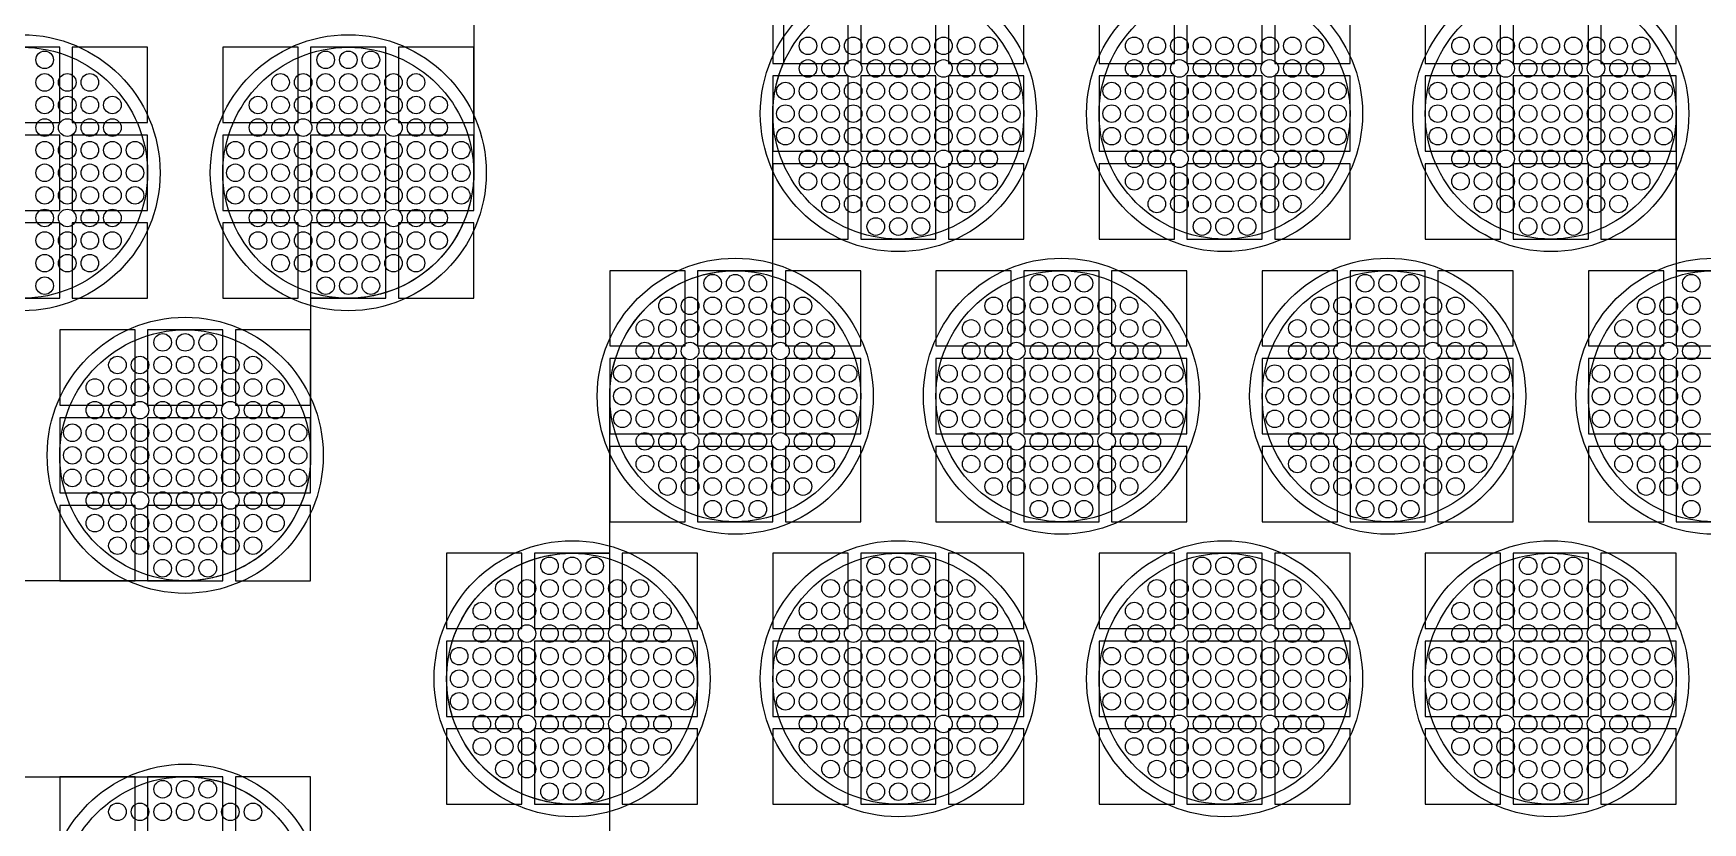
# Model space of a CAD drawing. Extents: x -49 to 54, y -38 to 38.
# Drawn here: x -23.79 to -17.14, y -11.57 to -8.43 of the extents above; entities that cross this region are included whole.
import ezdxf

# ---------------------------------------------------------------- set-up
doc = ezdxf.new("R2010")
doc.units = 0
for name, color, linetype in [('BACK_LAYER', 5, 'CONTINUOUS'), ('COND_LAYER_LOWER_ELECTRODE', 6, 'CONTINUOUS'), ('CONDUCTIVE_LAYER_BACK_LAYER', 2, 'CONTINUOUS'), ('EMITTER', 3, 'CONTINUOUS'), ('LOWER_ELECTRODE', 1, 'CONTINUOUS')]:
    doc.layers.add(name, color=color, linetype=linetype)

msp = doc.modelspace()

# ---------------------------------------------------------------- linework, layer by layer
at = {"layer": 'BACK_LAYER'}
for points in [[(-20.8465, -8.5448), (-20.5465, -8.5448), (-20.5465, -8.2448), (-20.8465, -8.2448)], [(-20.4965, -8.5448), (-20.1965, -8.5448), (-20.1965, -8.2448), (-20.4965, -8.2448)], [(-20.1465, -8.5448), (-19.8465, -8.5448), (-19.8465, -8.2448), (-20.1465, -8.2448)], [(-19.5465, -8.5448), (-19.2465, -8.5448), (-19.2465, -8.2448), (-19.5465, -8.2448)], [(-19.1965, -8.5448), (-18.8965, -8.5448), (-18.8965, -8.2448), (-19.1965, -8.2448)], [(-18.8465, -8.5448), (-18.5465, -8.5448), (-18.5465, -8.2448), (-18.8465, -8.2448)], [(-18.2465, -8.5448), (-17.9465, -8.5448), (-17.9465, -8.2448), (-18.2465, -8.2448)], [(-17.8965, -8.5448), (-17.5965, -8.5448), (-17.5965, -8.2448), (-17.8965, -8.2448)], [(-17.5465, -8.5448), (-17.2465, -8.5448), (-17.2465, -8.2448), (-17.5465, -8.2448)], [(-23.9884, -8.7805), (-23.6884, -8.7805), (-23.6884, -8.4805), (-23.9884, -8.4805)], [(-23.6384, -8.7805), (-23.3384, -8.7805), (-23.3384, -8.4805), (-23.6384, -8.4805)], [(-23.0384, -8.7805), (-22.7384, -8.7805), (-22.7384, -8.4805), (-23.0384, -8.4805)], [(-22.6884, -8.7805), (-22.3884, -8.7805), (-22.3884, -8.4805), (-22.6884, -8.4805)], [(-22.3384, -8.7805), (-22.0384, -8.7805), (-22.0384, -8.4805), (-22.3384, -8.4805)], [(-20.8465, -8.8948), (-20.5465, -8.8948), (-20.5465, -8.5948), (-20.8465, -8.5948)], [(-20.4965, -8.8948), (-20.1965, -8.8948), (-20.1965, -8.5948), (-20.4965, -8.5948)], [(-20.1465, -8.8948), (-19.8465, -8.8948), (-19.8465, -8.5948), (-20.1465, -8.5948)], [(-19.5465, -8.8948), (-19.2465, -8.8948), (-19.2465, -8.5948), (-19.5465, -8.5948)], [(-19.1965, -8.8948), (-18.8965, -8.8948), (-18.8965, -8.5948), (-19.1965, -8.5948)], [(-18.8465, -8.8948), (-18.5465, -8.8948), (-18.5465, -8.5948), (-18.8465, -8.5948)], [(-18.2465, -8.8948), (-17.9465, -8.8948), (-17.9465, -8.5948), (-18.2465, -8.5948)], [(-17.8965, -8.8948), (-17.5965, -8.8948), (-17.5965, -8.5948), (-17.8965, -8.5948)], [(-17.5465, -8.8948), (-17.2465, -8.8948), (-17.2465, -8.5948), (-17.5465, -8.5948)], [(-23.9884, -9.1305), (-23.6884, -9.1305), (-23.6884, -8.8305), (-23.9884, -8.8305)], [(-23.6384, -9.1305), (-23.3384, -9.1305), (-23.3384, -8.8305), (-23.6384, -8.8305)], [(-23.0384, -9.1305), (-22.7384, -9.1305), (-22.7384, -8.8305), (-23.0384, -8.8305)], [(-22.6884, -9.1305), (-22.3884, -9.1305), (-22.3884, -8.8305), (-22.6884, -8.8305)], [(-22.3384, -9.1305), (-22.0384, -9.1305), (-22.0384, -8.8305), (-22.3384, -8.8305)], [(-20.8465, -9.2448), (-20.5465, -9.2448), (-20.5465, -8.9448), (-20.8465, -8.9448)], [(-20.4965, -9.2448), (-20.1965, -9.2448), (-20.1965, -8.9448), (-20.4965, -8.9448)], [(-20.1465, -9.2448), (-19.8465, -9.2448), (-19.8465, -8.9448), (-20.1465, -8.9448)], [(-19.5465, -9.2448), (-19.2465, -9.2448), (-19.2465, -8.9448), (-19.5465, -8.9448)], [(-19.1965, -9.2448), (-18.8965, -9.2448), (-18.8965, -8.9448), (-19.1965, -8.9448)], [(-18.8465, -9.2448), (-18.5465, -9.2448), (-18.5465, -8.9448), (-18.8465, -8.9448)], [(-18.2465, -9.2448), (-17.9465, -9.2448), (-17.9465, -8.9448), (-18.2465, -8.9448)], [(-17.8965, -9.2448), (-17.5965, -9.2448), (-17.5965, -8.9448), (-17.8965, -8.9448)], [(-17.5465, -9.2448), (-17.2465, -9.2448), (-17.2465, -8.9448), (-17.5465, -8.9448)], [(-23.9884, -9.4805), (-23.6884, -9.4805), (-23.6884, -9.1805), (-23.9884, -9.1805)], [(-23.6384, -9.4805), (-23.3384, -9.4805), (-23.3384, -9.1805), (-23.6384, -9.1805)], [(-23.0384, -9.4805), (-22.7384, -9.4805), (-22.7384, -9.1805), (-23.0384, -9.1805)], [(-22.6884, -9.4805), (-22.3884, -9.4805), (-22.3884, -9.1805), (-22.6884, -9.1805)], [(-22.3384, -9.4805), (-22.0384, -9.4805), (-22.0384, -9.1805), (-22.3384, -9.1805)], [(-21.4965, -9.6707), (-21.1965, -9.6707), (-21.1965, -9.3707), (-21.4965, -9.3707)], [(-21.1465, -9.6707), (-20.8465, -9.6707), (-20.8465, -9.3707), (-21.1465, -9.3707)], [(-20.7965, -9.6707), (-20.4965, -9.6707), (-20.4965, -9.3707), (-20.7965, -9.3707)], [(-20.1965, -9.6707), (-19.8965, -9.6707), (-19.8965, -9.3707), (-20.1965, -9.3707)], [(-19.8465, -9.6707), (-19.5465, -9.6707), (-19.5465, -9.3707), (-19.8465, -9.3707)], [(-19.4965, -9.6707), (-19.1965, -9.6707), (-19.1965, -9.3707), (-19.4965, -9.3707)], [(-18.8965, -9.6707), (-18.5965, -9.6707), (-18.5965, -9.3707), (-18.8965, -9.3707)], [(-18.5465, -9.6707), (-18.2465, -9.6707), (-18.2465, -9.3707), (-18.5465, -9.3707)], [(-18.1965, -9.6707), (-17.8965, -9.6707), (-17.8965, -9.3707), (-18.1965, -9.3707)], [(-17.5965, -9.6707), (-17.2965, -9.6707), (-17.2965, -9.3707), (-17.5965, -9.3707)], [(-17.2465, -9.6707), (-16.9465, -9.6707), (-16.9465, -9.3707), (-17.2465, -9.3707)], [(-23.6884, -9.9063), (-23.3884, -9.9063), (-23.3884, -9.6063), (-23.6884, -9.6063)], [(-23.3384, -9.9063), (-23.0384, -9.9063), (-23.0384, -9.6063), (-23.3384, -9.6063)], [(-22.9884, -9.9063), (-22.6884, -9.9063), (-22.6884, -9.6063), (-22.9884, -9.6063)], [(-21.4965, -10.0207), (-21.1965, -10.0207), (-21.1965, -9.7207), (-21.4965, -9.7207)], [(-21.1465, -10.0207), (-20.8465, -10.0207), (-20.8465, -9.7207), (-21.1465, -9.7207)], [(-20.7965, -10.0207), (-20.4965, -10.0207), (-20.4965, -9.7207), (-20.7965, -9.7207)], [(-20.1965, -10.0207), (-19.8965, -10.0207), (-19.8965, -9.7207), (-20.1965, -9.7207)], [(-19.8465, -10.0207), (-19.5465, -10.0207), (-19.5465, -9.7207), (-19.8465, -9.7207)], [(-19.4965, -10.0207), (-19.1965, -10.0207), (-19.1965, -9.7207), (-19.4965, -9.7207)], [(-18.8965, -10.0207), (-18.5965, -10.0207), (-18.5965, -9.7207), (-18.8965, -9.7207)], [(-18.5465, -10.0207), (-18.2465, -10.0207), (-18.2465, -9.7207), (-18.5465, -9.7207)], [(-18.1965, -10.0207), (-17.8965, -10.0207), (-17.8965, -9.7207), (-18.1965, -9.7207)], [(-17.5965, -10.0207), (-17.2965, -10.0207), (-17.2965, -9.7207), (-17.5965, -9.7207)], [(-17.2465, -10.0207), (-16.9465, -10.0207), (-16.9465, -9.7207), (-17.2465, -9.7207)], [(-23.6884, -10.2563), (-23.3884, -10.2563), (-23.3884, -9.9563), (-23.6884, -9.9563)], [(-23.3384, -10.2563), (-23.0384, -10.2563), (-23.0384, -9.9563), (-23.3384, -9.9563)], [(-22.9884, -10.2563), (-22.6884, -10.2563), (-22.6884, -9.9563), (-22.9884, -9.9563)], [(-21.4965, -10.3707), (-21.1965, -10.3707), (-21.1965, -10.0707), (-21.4965, -10.0707)], [(-21.1465, -10.3707), (-20.8465, -10.3707), (-20.8465, -10.0707), (-21.1465, -10.0707)], [(-20.7965, -10.3707), (-20.4965, -10.3707), (-20.4965, -10.0707), (-20.7965, -10.0707)], [(-20.1965, -10.3707), (-19.8965, -10.3707), (-19.8965, -10.0707), (-20.1965, -10.0707)], [(-19.8465, -10.3707), (-19.5465, -10.3707), (-19.5465, -10.0707), (-19.8465, -10.0707)], [(-19.4965, -10.3707), (-19.1965, -10.3707), (-19.1965, -10.0707), (-19.4965, -10.0707)], [(-18.8965, -10.3707), (-18.5965, -10.3707), (-18.5965, -10.0707), (-18.8965, -10.0707)], [(-18.5465, -10.3707), (-18.2465, -10.3707), (-18.2465, -10.0707), (-18.5465, -10.0707)], [(-18.1965, -10.3707), (-17.8965, -10.3707), (-17.8965, -10.0707), (-18.1965, -10.0707)], [(-17.5965, -10.3707), (-17.2965, -10.3707), (-17.2965, -10.0707), (-17.5965, -10.0707)], [(-17.2465, -10.3707), (-16.9465, -10.3707), (-16.9465, -10.0707), (-17.2465, -10.0707)], [(-23.6884, -10.6063), (-23.3884, -10.6063), (-23.3884, -10.3063), (-23.6884, -10.3063)], [(-23.3384, -10.6063), (-23.0384, -10.6063), (-23.0384, -10.3063), (-23.3384, -10.3063)], [(-22.9884, -10.6063), (-22.6884, -10.6063), (-22.6884, -10.3063), (-22.9884, -10.3063)], [(-22.1465, -10.7965), (-21.8465, -10.7965), (-21.8465, -10.4965), (-22.1465, -10.4965)], [(-21.7965, -10.7965), (-21.4965, -10.7965), (-21.4965, -10.4965), (-21.7965, -10.4965)], [(-21.4465, -10.7965), (-21.1465, -10.7965), (-21.1465, -10.4965), (-21.4465, -10.4965)], [(-20.8465, -10.7965), (-20.5465, -10.7965), (-20.5465, -10.4965), (-20.8465, -10.4965)], [(-20.4965, -10.7965), (-20.1965, -10.7965), (-20.1965, -10.4965), (-20.4965, -10.4965)], [(-20.1465, -10.7965), (-19.8465, -10.7965), (-19.8465, -10.4965), (-20.1465, -10.4965)], [(-19.5465, -10.7965), (-19.2465, -10.7965), (-19.2465, -10.4965), (-19.5465, -10.4965)], [(-19.1965, -10.7965), (-18.8965, -10.7965), (-18.8965, -10.4965), (-19.1965, -10.4965)], [(-18.8465, -10.7965), (-18.5465, -10.7965), (-18.5465, -10.4965), (-18.8465, -10.4965)], [(-18.2465, -10.7965), (-17.9465, -10.7965), (-17.9465, -10.4965), (-18.2465, -10.4965)], [(-17.8965, -10.7965), (-17.5965, -10.7965), (-17.5965, -10.4965), (-17.8965, -10.4965)], [(-17.5465, -10.7965), (-17.2465, -10.7965), (-17.2465, -10.4965), (-17.5465, -10.4965)], [(-22.1465, -11.1465), (-21.8465, -11.1465), (-21.8465, -10.8465), (-22.1465, -10.8465)], [(-21.7965, -11.1465), (-21.4965, -11.1465), (-21.4965, -10.8465), (-21.7965, -10.8465)], [(-21.4465, -11.1465), (-21.1465, -11.1465), (-21.1465, -10.8465), (-21.4465, -10.8465)], [(-20.8465, -11.1465), (-20.5465, -11.1465), (-20.5465, -10.8465), (-20.8465, -10.8465)], [(-20.4965, -11.1465), (-20.1965, -11.1465), (-20.1965, -10.8465), (-20.4965, -10.8465)], [(-20.1465, -11.1465), (-19.8465, -11.1465), (-19.8465, -10.8465), (-20.1465, -10.8465)], [(-19.5465, -11.1465), (-19.2465, -11.1465), (-19.2465, -10.8465), (-19.5465, -10.8465)], [(-19.1965, -11.1465), (-18.8965, -11.1465), (-18.8965, -10.8465), (-19.1965, -10.8465)], [(-18.8465, -11.1465), (-18.5465, -11.1465), (-18.5465, -10.8465), (-18.8465, -10.8465)], [(-18.2465, -11.1465), (-17.9465, -11.1465), (-17.9465, -10.8465), (-18.2465, -10.8465)], [(-17.8965, -11.1465), (-17.5965, -11.1465), (-17.5965, -10.8465), (-17.8965, -10.8465)], [(-17.5465, -11.1465), (-17.2465, -11.1465), (-17.2465, -10.8465), (-17.5465, -10.8465)], [(-22.1465, -11.4965), (-21.8465, -11.4965), (-21.8465, -11.1965), (-22.1465, -11.1965)], [(-21.7965, -11.4965), (-21.4965, -11.4965), (-21.4965, -11.1965), (-21.7965, -11.1965)], [(-21.4465, -11.4965), (-21.1465, -11.4965), (-21.1465, -11.1965), (-21.4465, -11.1965)], [(-20.8465, -11.4965), (-20.5465, -11.4965), (-20.5465, -11.1965), (-20.8465, -11.1965)], [(-20.4965, -11.4965), (-20.1965, -11.4965), (-20.1965, -11.1965), (-20.4965, -11.1965)], [(-20.1465, -11.4965), (-19.8465, -11.4965), (-19.8465, -11.1965), (-20.1465, -11.1965)], [(-19.5465, -11.4965), (-19.2465, -11.4965), (-19.2465, -11.1965), (-19.5465, -11.1965)], [(-19.1965, -11.4965), (-18.8965, -11.4965), (-18.8965, -11.1965), (-19.1965, -11.1965)], [(-18.8465, -11.4965), (-18.5465, -11.4965), (-18.5465, -11.1965), (-18.8465, -11.1965)], [(-18.2465, -11.4965), (-17.9465, -11.4965), (-17.9465, -11.1965), (-18.2465, -11.1965)], [(-17.8965, -11.4965), (-17.5965, -11.4965), (-17.5965, -11.1965), (-17.8965, -11.1965)], [(-17.5465, -11.4965), (-17.2465, -11.4965), (-17.2465, -11.1965), (-17.5465, -11.1965)], [(-23.6884, -11.6867), (-23.3884, -11.6867), (-23.3884, -11.3867), (-23.6884, -11.3867)], [(-23.3384, -11.6867), (-23.0384, -11.6867), (-23.0384, -11.3867), (-23.3384, -11.3867)], [(-22.9884, -11.6867), (-22.6884, -11.6867), (-22.6884, -11.3867), (-22.9884, -11.3867)]]:
    msp.add_lwpolyline(points, close=True, dxfattribs=at)
at = {"layer": 'COND_LAYER_LOWER_ELECTRODE'}
for centre in [(-20.3465, -8.7448), (-19.0465, -8.7448), (-17.7465, -8.7448), (-23.8384, -8.9805), (-22.5384, -8.9805), (-20.9965, -9.8707), (-19.6965, -9.8707), (-18.3965, -9.8707), (-17.0965, -9.8707), (-23.1884, -10.1063), (-21.6465, -10.9965), (-20.3465, -10.9965), (-19.0465, -10.9965), (-17.7465, -10.9965), (-23.1884, -11.8867)]:
    msp.add_circle(centre, 0.55, dxfattribs=at)
at = {"layer": 'CONDUCTIVE_LAYER_BACK_LAYER'}
for points in [[(-21.4965, -12.1223), (-21.4965, -11.4964), (-21.6564, -11.4964), (-21.6763, -11.4956), (-21.6961, -11.494), (-21.7159, -11.4917), (-21.7355, -11.4885), (-21.755, -11.4846), (-21.7743, -11.4799), (-21.7934, -11.4744), (-21.8123, -11.4682), (-21.8309, -11.4612), (-21.8493, -11.4535), (-21.8673, -11.4451), (-21.8849, -11.436), (-21.9022, -11.4262), (-21.9191, -11.4157), (-21.9356, -11.4045), (-21.9515, -11.3927), (-21.9671, -11.3802), (-21.9821, -11.3672), (-21.9965, -11.3536), (-22.0104, -11.3394), (-22.0238, -11.3246), (-22.0365, -11.3094), (-22.0487, -11.2936), (-22.0602, -11.2774), (-22.071, -11.2607), (-22.0812, -11.2436), (-22.0906, -11.2262), (-22.0994, -11.2083), (-22.1075, -11.1901), (-22.1148, -11.1717), (-22.1214, -11.1529), (-22.1273, -11.1339), (-22.1323, -11.1147), (-22.1367, -11.0953), (-22.1402, -11.0757), (-22.143, -11.056), (-22.1449, -11.0362), (-22.1461, -11.0164), (-22.1465, -10.9965), (-22.1461, -10.9766), (-22.1449, -10.9568), (-22.143, -10.937), (-22.1402, -10.9173), (-22.1367, -10.8977), (-22.1323, -10.8783), (-22.1273, -10.8591), (-22.1214, -10.8401), (-22.1148, -10.8213), (-22.1075, -10.8029), (-22.0994, -10.7847), (-22.0906, -10.7669), (-22.0812, -10.7494), (-22.071, -10.7323), (-22.0602, -10.7156), (-22.0487, -10.6994), (-22.0365, -10.6837), (-22.0238, -10.6684), (-22.0104, -10.6537), (-21.9965, -10.6395), (-21.9821, -10.6258), (-21.9671, -10.6128), (-21.9515, -10.6003), (-21.9356, -10.5885), (-21.9191, -10.5773), (-21.9022, -10.5668), (-21.8849, -10.557), (-21.8673, -10.5479), (-21.8493, -10.5395), (-21.8309, -10.5318), (-21.8123, -10.5248), (-21.7934, -10.5186), (-21.7743, -10.5131), (-21.755, -10.5084), (-21.7355, -10.5045), (-21.7159, -10.5013), (-21.6961, -10.499), (-21.6763, -10.4974), (-21.6564, -10.4966), (-21.4965, -10.4966), (-21.4965, -9.8707), (-21.4961, -9.8508), (-21.4949, -9.8309), (-21.493, -9.8112), (-21.4902, -9.7915), (-21.4867, -9.7719), (-21.4823, -9.7525), (-21.4773, -9.7333), (-21.4714, -9.7143), (-21.4648, -9.6955), (-21.4575, -9.677), (-21.4494, -9.6589), (-21.4406, -9.641), (-21.4312, -9.6235), (-21.421, -9.6065), (-21.4102, -9.5898), (-21.3987, -9.5736), (-21.3865, -9.5578), (-21.3738, -9.5426), (-21.3604, -9.5278), (-21.3465, -9.5136), (-21.3321, -9.5), (-21.3171, -9.4869), (-21.3015, -9.4745), (-21.2856, -9.4627), (-21.2691, -9.4515), (-21.2522, -9.441), (-21.2349, -9.4312), (-21.2173, -9.4221), (-21.1993, -9.4136), (-21.1809, -9.4059), (-21.1623, -9.399), (-21.1434, -9.3927), (-21.1243, -9.3873), (-21.105, -9.3826), (-21.0855, -9.3787), (-21.0659, -9.3755), (-21.0461, -9.3731), (-21.0263, -9.3716), (-21.0064, -9.3708), (-20.8465, -9.3708), (-20.8465, -8.7448), (-20.8461, -8.725), (-20.8449, -8.7051), (-20.843, -8.6853), (-20.8402, -8.6656), (-20.8367, -8.6461), (-20.8323, -8.6267), (-20.8273, -8.6074), (-20.8214, -8.5884), (-20.8148, -8.5697), (-20.8075, -8.5512), (-20.8034, -8.5421), (-20.8034, -7.7645)], [(-22.0384, -8.3545), (-22.0384, -8.9805), (-22.0388, -9.0004), (-22.0399, -9.0202), (-22.0419, -9.04), (-22.0447, -9.0597), (-22.0482, -9.0792), (-22.0525, -9.0987), (-22.0576, -9.1179), (-22.0635, -9.1369), (-22.07, -9.1556), (-22.0774, -9.1741), (-22.0854, -9.1923), (-22.0942, -9.2101), (-22.1037, -9.2276), (-22.1139, -9.2447), (-22.1247, -9.2614), (-22.1362, -9.2776), (-22.1483, -9.2933), (-22.1611, -9.3086), (-22.1744, -9.3233), (-22.1883, -9.3375), (-22.2028, -9.3512), (-22.2178, -9.3642), (-22.2333, -9.3767), (-22.2493, -9.3885), (-22.2658, -9.3996), (-22.2826, -9.4101), (-22.2999, -9.42), (-22.3176, -9.4291), (-22.3356, -9.4375), (-22.3539, -9.4452), (-22.3726, -9.4522), (-22.3914, -9.4584), (-22.4106, -9.4639), (-22.4299, -9.4686), (-22.4494, -9.4725), (-22.469, -9.4756), (-22.4887, -9.478), (-22.5086, -9.4796), (-22.5284, -9.4804), (-22.6884, -9.4804), (-22.6884, -10.1063), (-22.6888, -10.1262), (-22.6899, -10.146), (-22.6919, -10.1658), (-22.6947, -10.1855), (-22.6982, -10.2051), (-22.7025, -10.2245), (-22.7076, -10.2437), (-22.7135, -10.2627), (-22.72, -10.2815), (-22.7274, -10.2999), (-22.7354, -10.3181), (-22.7442, -10.336), (-22.7537, -10.3534), (-22.7639, -10.3705), (-22.7747, -10.3872), (-22.7862, -10.4034), (-22.7983, -10.4192), (-22.8111, -10.4344), (-22.8244, -10.4492), (-22.8383, -10.4634), (-22.8528, -10.477), (-22.8678, -10.49), (-22.8833, -10.5025), (-22.8993, -10.5143), (-22.9158, -10.5255), (-22.9326, -10.536), (-22.9499, -10.5458), (-22.9676, -10.5549), (-22.9856, -10.5634), (-23.0039, -10.5711), (-23.0226, -10.578), (-23.0414, -10.5842), (-23.0606, -10.5897), (-23.0799, -10.5944), (-23.0994, -10.5983), (-23.119, -10.6015), (-23.1387, -10.6038), (-23.1586, -10.6054), (-23.1784, -10.6062), (-25.7983, -10.6062)], [(-17.3692, -8.4167), (-17.3565, -8.432), (-17.3443, -8.4477), (-17.3329, -8.464), (-17.322, -8.4806), (-17.3118, -8.4977), (-17.3024, -8.5152), (-17.2936, -8.533), (-17.2855, -8.5512), (-17.2782, -8.5697), (-17.2716, -8.5884), (-17.2658, -8.6074), (-17.2607, -8.6267), (-17.2564, -8.6461), (-17.2528, -8.6656), (-17.2501, -8.6853), (-17.2481, -8.7051), (-17.2469, -8.725), (-17.2465, -8.7448), (-17.2465, -9.3708), (-17.0866, -9.3708)], [(-24.4884, -11.3868), (-23.1784, -11.3868), (-23.1586, -11.3876), (-23.1387, -11.3892), (-23.119, -11.3915), (-23.0994, -11.3947), (-23.0799, -11.3986), (-23.0606, -11.4033), (-23.0414, -11.4088), (-23.0226, -11.415), (-23.0039, -11.422), (-22.9856, -11.4297), (-22.9676, -11.4381), (-22.9499, -11.4472), (-22.9326, -11.457), (-22.9158, -11.4675), (-22.8993, -11.4787), (-22.8833, -11.4905), (-22.8678, -11.503), (-22.8528, -11.516), (-22.8383, -11.5296), (-22.8244, -11.5438), (-22.8111, -11.5586), (-22.7983, -11.5738)]]:
    msp.add_lwpolyline(points, dxfattribs=at)
at = {"layer": 'EMITTER'}
for centre in [(-20.3465, -8.7448), (-19.0465, -8.7448), (-17.7465, -8.7448), (-23.8384, -8.9805), (-22.5384, -8.9805), (-20.9965, -9.8707), (-19.6965, -9.8707), (-18.3965, -9.8707), (-17.0965, -9.8707), (-23.1884, -10.1063), (-21.6465, -10.9965), (-20.3465, -10.9965), (-19.0465, -10.9965), (-17.7465, -10.9965), (-23.1884, -11.8867)]:
    msp.add_circle(centre, 0.5, dxfattribs=at)
at = {"layer": 'LOWER_ELECTRODE'}
for centre in [(-20.7065, -8.4748), (-20.6165, -8.4748), (-20.5265, -8.4748), (-20.4365, -8.4748), (-20.3465, -8.4748), (-20.2565, -8.4748), (-20.1665, -8.4748), (-20.0765, -8.4748), (-19.9865, -8.4748), (-19.4065, -8.4748), (-19.3165, -8.4748), (-19.2265, -8.4748), (-19.1365, -8.4748), (-19.0465, -8.4748), (-18.9565, -8.4748), (-18.8665, -8.4748), (-18.7765, -8.4748), (-18.6865, -8.4748), (-18.1065, -8.4748), (-18.0165, -8.4748), (-17.9265, -8.4748), (-17.8365, -8.4748), (-17.7465, -8.4748), (-17.6565, -8.4748), (-17.5665, -8.4748), (-17.4765, -8.4748), (-17.3865, -8.4748), (-23.7484, -8.5305), (-22.6284, -8.5305), (-22.5384, -8.5305), (-22.4484, -8.5305), (-20.7065, -8.5648), (-20.6165, -8.5648), (-20.5265, -8.5648), (-20.4365, -8.5648), (-20.3465, -8.5648), (-20.2565, -8.5648), (-20.1665, -8.5648), (-20.0765, -8.5648), (-19.9865, -8.5648), (-19.4065, -8.5648), (-19.3165, -8.5648), (-19.2265, -8.5648), (-19.1365, -8.5648), (-19.0465, -8.5648), (-18.9565, -8.5648), (-18.8665, -8.5648), (-18.7765, -8.5648), (-18.6865, -8.5648), (-18.1065, -8.5648), (-18.0165, -8.5648), (-17.9265, -8.5648), (-17.8365, -8.5648), (-17.7465, -8.5648), (-17.6565, -8.5648), (-17.5665, -8.5648), (-17.4765, -8.5648), (-17.3865, -8.5648), (-23.7484, -8.6205), (-23.6584, -8.6205), (-23.5684, -8.6205), (-22.8084, -8.6205), (-22.7184, -8.6205), (-22.6284, -8.6205), (-22.5384, -8.6205), (-22.4484, -8.6205), (-22.3584, -8.6205), (-22.2684, -8.6205), (-20.7965, -8.6548), (-20.7065, -8.6548), (-20.6165, -8.6548), (-20.5265, -8.6548), (-20.4365, -8.6548), (-20.3465, -8.6548), (-20.2565, -8.6548), (-20.1665, -8.6548), (-20.0765, -8.6548), (-19.9865, -8.6548), (-19.8965, -8.6548), (-19.4965, -8.6548), (-19.4065, -8.6548), (-19.3165, -8.6548), (-19.2265, -8.6548), (-19.1365, -8.6548), (-19.0465, -8.6548), (-18.9565, -8.6548), (-18.8665, -8.6548), (-18.7765, -8.6548), (-18.6865, -8.6548), (-18.5965, -8.6548), (-18.1965, -8.6548), (-18.1065, -8.6548), (-18.0165, -8.6548), (-17.9265, -8.6548), (-17.8365, -8.6548), (-17.7465, -8.6548), (-17.6565, -8.6548), (-17.5665, -8.6548), (-17.4765, -8.6548), (-17.3865, -8.6548), (-17.2965, -8.6548), (-23.7484, -8.7105), (-23.6584, -8.7105), (-23.5684, -8.7105), (-23.4784, -8.7105), (-22.8984, -8.7105), (-22.8084, -8.7105), (-22.7184, -8.7105), (-22.6284, -8.7105), (-22.5384, -8.7105), (-22.4484, -8.7105), (-22.3584, -8.7105), (-22.2684, -8.7105), (-22.1784, -8.7105), (-20.7965, -8.7448), (-20.7065, -8.7448), (-20.6165, -8.7448), (-20.5265, -8.7448), (-20.4365, -8.7448), (-20.3465, -8.7448), (-20.2565, -8.7448), (-20.1665, -8.7448), (-20.0765, -8.7448), (-19.9865, -8.7448), (-19.8965, -8.7448), (-19.4965, -8.7448), (-19.4065, -8.7448), (-19.3165, -8.7448), (-19.2265, -8.7448), (-19.1365, -8.7448), (-19.0465, -8.7448), (-18.9565, -8.7448), (-18.8665, -8.7448), (-18.7765, -8.7448), (-18.6865, -8.7448), (-18.5965, -8.7448), (-18.1965, -8.7448), (-18.1065, -8.7448), (-18.0165, -8.7448), (-17.9265, -8.7448), (-17.8365, -8.7448), (-17.7465, -8.7448), (-17.6565, -8.7448), (-17.5665, -8.7448), (-17.4765, -8.7448), (-17.3865, -8.7448), (-17.2965, -8.7448), (-23.7484, -8.8005), (-23.6584, -8.8005), (-23.5684, -8.8005), (-23.4784, -8.8005), (-22.8984, -8.8005), (-22.8084, -8.8005), (-22.7184, -8.8005), (-22.6284, -8.8005), (-22.5384, -8.8005), (-22.4484, -8.8005), (-22.3584, -8.8005), (-22.2684, -8.8005), (-22.1784, -8.8005), (-20.7965, -8.8348), (-20.7065, -8.8348), (-20.6165, -8.8348), (-20.5265, -8.8348), (-20.4365, -8.8348), (-20.3465, -8.8348), (-20.2565, -8.8348), (-20.1665, -8.8348), (-20.0765, -8.8348), (-19.9865, -8.8348), (-19.8965, -8.8348), (-19.4965, -8.8348), (-19.4065, -8.8348), (-19.3165, -8.8348), (-19.2265, -8.8348), (-19.1365, -8.8348), (-19.0465, -8.8348), (-18.9565, -8.8348), (-18.8665, -8.8348), (-18.7765, -8.8348), (-18.6865, -8.8348), (-18.5965, -8.8348), (-18.1965, -8.8348), (-18.1065, -8.8348), (-18.0165, -8.8348), (-17.9265, -8.8348), (-17.8365, -8.8348), (-17.7465, -8.8348), (-17.6565, -8.8348), (-17.5665, -8.8348), (-17.4765, -8.8348), (-17.3865, -8.8348), (-17.2965, -8.8348), (-23.7484, -8.8905), (-23.6584, -8.8905), (-23.5684, -8.8905), (-23.4784, -8.8905), (-23.3884, -8.8905), (-22.9884, -8.8905), (-22.8984, -8.8905), (-22.8084, -8.8905), (-22.7184, -8.8905), (-22.6284, -8.8905), (-22.5384, -8.8905), (-22.4484, -8.8905), (-22.3584, -8.8905), (-22.2684, -8.8905), (-22.1784, -8.8905), (-22.0884, -8.8905), (-20.7065, -8.9248), (-20.6165, -8.9248), (-20.5265, -8.9248), (-20.4365, -8.9248), (-20.3465, -8.9248), (-20.2565, -8.9248), (-20.1665, -8.9248), (-20.0765, -8.9248), (-19.9865, -8.9248), (-19.4065, -8.9248), (-19.3165, -8.9248), (-19.2265, -8.9248), (-19.1365, -8.9248), (-19.0465, -8.9248), (-18.9565, -8.9248), (-18.8665, -8.9248), (-18.7765, -8.9248), (-18.6865, -8.9248), (-18.1065, -8.9248), (-18.0165, -8.9248), (-17.9265, -8.9248), (-17.8365, -8.9248), (-17.7465, -8.9248), (-17.6565, -8.9248), (-17.5665, -8.9248), (-17.4765, -8.9248), (-17.3865, -8.9248), (-23.7484, -8.9805), (-23.6584, -8.9805), (-23.5684, -8.9805), (-23.4784, -8.9805), (-23.3884, -8.9805), (-22.9884, -8.9805), (-22.8984, -8.9805), (-22.8084, -8.9805), (-22.7184, -8.9805), (-22.6284, -8.9805), (-22.5384, -8.9805), (-22.4484, -8.9805), (-22.3584, -8.9805), (-22.2684, -8.9805), (-22.1784, -8.9805), (-22.0884, -8.9805), (-20.7065, -9.0148), (-20.6165, -9.0148), (-20.5265, -9.0148), (-20.4365, -9.0148), (-20.3465, -9.0148), (-20.2565, -9.0148), (-20.1665, -9.0148), (-20.0765, -9.0148), (-19.9865, -9.0148), (-19.4065, -9.0148), (-19.3165, -9.0148), (-19.2265, -9.0148), (-19.1365, -9.0148), (-19.0465, -9.0148), (-18.9565, -9.0148), (-18.8665, -9.0148), (-18.7765, -9.0148), (-18.6865, -9.0148), (-18.1065, -9.0148), (-18.0165, -9.0148), (-17.9265, -9.0148), (-17.8365, -9.0148), (-17.7465, -9.0148), (-17.6565, -9.0148), (-17.5665, -9.0148), (-17.4765, -9.0148), (-17.3865, -9.0148), (-23.7484, -9.0705), (-23.6584, -9.0705), (-23.5684, -9.0705), (-23.4784, -9.0705), (-23.3884, -9.0705), (-22.9884, -9.0705), (-22.8984, -9.0705), (-22.8084, -9.0705), (-22.7184, -9.0705), (-22.6284, -9.0705), (-22.5384, -9.0705), (-22.4484, -9.0705), (-22.3584, -9.0705), (-22.2684, -9.0705), (-22.1784, -9.0705), (-22.0884, -9.0705), (-20.6165, -9.1048), (-20.5265, -9.1048), (-20.4365, -9.1048), (-20.3465, -9.1048), (-20.2565, -9.1048), (-20.1665, -9.1048), (-20.0765, -9.1048), (-19.3165, -9.1048), (-19.2265, -9.1048), (-19.1365, -9.1048), (-19.0465, -9.1048), (-18.9565, -9.1048), (-18.8665, -9.1048), (-18.7765, -9.1048), (-18.0165, -9.1048), (-17.9265, -9.1048), (-17.8365, -9.1048), (-17.7465, -9.1048), (-17.6565, -9.1048), (-17.5665, -9.1048), (-17.4765, -9.1048), (-23.7484, -9.1605), (-23.6584, -9.1605), (-23.5684, -9.1605), (-23.4784, -9.1605), (-22.8984, -9.1605), (-22.8084, -9.1605), (-22.7184, -9.1605), (-22.6284, -9.1605), (-22.5384, -9.1605), (-22.4484, -9.1605), (-22.3584, -9.1605), (-22.2684, -9.1605), (-22.1784, -9.1605), (-20.4365, -9.1948), (-20.3465, -9.1948), (-20.2565, -9.1948), (-19.1365, -9.1948), (-19.0465, -9.1948), (-18.9565, -9.1948), (-17.8365, -9.1948), (-17.7465, -9.1948), (-17.6565, -9.1948), (-23.7484, -9.2505), (-23.6584, -9.2505), (-23.5684, -9.2505), (-23.4784, -9.2505), (-22.8984, -9.2505), (-22.8084, -9.2505), (-22.7184, -9.2505), (-22.6284, -9.2505), (-22.5384, -9.2505), (-22.4484, -9.2505), (-22.3584, -9.2505), (-22.2684, -9.2505), (-22.1784, -9.2505), (-23.7484, -9.3405), (-23.6584, -9.3405), (-23.5684, -9.3405), (-22.8084, -9.3405), (-22.7184, -9.3405), (-22.6284, -9.3405), (-22.5384, -9.3405), (-22.4484, -9.3405), (-22.3584, -9.3405), (-22.2684, -9.3405), (-23.7484, -9.4305), (-22.6284, -9.4305), (-22.5384, -9.4305), (-22.4484, -9.4305), (-21.0865, -9.4207), (-20.9965, -9.4207), (-20.9065, -9.4207), (-19.7865, -9.4207), (-19.6965, -9.4207), (-19.6065, -9.4207), (-18.4865, -9.4207), (-18.3965, -9.4207), (-18.3065, -9.4207), (-17.1865, -9.4207), (-21.2665, -9.5107), (-21.1765, -9.5107), (-21.0865, -9.5107), (-20.9965, -9.5107), (-20.9065, -9.5107), (-20.8165, -9.5107), (-20.7265, -9.5107), (-19.9665, -9.5107), (-19.8765, -9.5107), (-19.7865, -9.5107), (-19.6965, -9.5107), (-19.6065, -9.5107), (-19.5165, -9.5107), (-19.4265, -9.5107), (-18.6665, -9.5107), (-18.5765, -9.5107), (-18.4865, -9.5107), (-18.3965, -9.5107), (-18.3065, -9.5107), (-18.2165, -9.5107), (-18.1265, -9.5107), (-17.3665, -9.5107), (-17.2765, -9.5107), (-17.1865, -9.5107), (-21.3565, -9.6007), (-21.2665, -9.6007), (-21.1765, -9.6007), (-21.0865, -9.6007), (-20.9965, -9.6007), (-20.9065, -9.6007), (-20.8165, -9.6007), (-20.7265, -9.6007), (-20.6365, -9.6007), (-20.0565, -9.6007), (-19.9665, -9.6007), (-19.8765, -9.6007), (-19.7865, -9.6007), (-19.6965, -9.6007), (-19.6065, -9.6007), (-19.5165, -9.6007), (-19.4265, -9.6007), (-19.3365, -9.6007), (-18.7565, -9.6007), (-18.6665, -9.6007), (-18.5765, -9.6007), (-18.4865, -9.6007), (-18.3965, -9.6007), (-18.3065, -9.6007), (-18.2165, -9.6007), (-18.1265, -9.6007), (-18.0365, -9.6007), (-17.4565, -9.6007), (-17.3665, -9.6007), (-17.2765, -9.6007), (-17.1865, -9.6007), (-23.2784, -9.6563), (-23.1884, -9.6563), (-23.0984, -9.6563), (-23.4584, -9.7463), (-23.3684, -9.7463), (-23.2784, -9.7463), (-23.1884, -9.7463), (-23.0984, -9.7463), (-23.0084, -9.7463), (-22.9184, -9.7463), (-21.3565, -9.6907), (-21.2665, -9.6907), (-21.1765, -9.6907), (-21.0865, -9.6907), (-20.9965, -9.6907), (-20.9065, -9.6907), (-20.8165, -9.6907), (-20.7265, -9.6907), (-20.6365, -9.6907), (-20.0565, -9.6907), (-19.9665, -9.6907), (-19.8765, -9.6907), (-19.7865, -9.6907), (-19.6965, -9.6907), (-19.6065, -9.6907), (-19.5165, -9.6907), (-19.4265, -9.6907), (-19.3365, -9.6907), (-18.7565, -9.6907), (-18.6665, -9.6907), (-18.5765, -9.6907), (-18.4865, -9.6907), (-18.3965, -9.6907), (-18.3065, -9.6907), (-18.2165, -9.6907), (-18.1265, -9.6907), (-18.0365, -9.6907), (-17.4565, -9.6907), (-17.3665, -9.6907), (-17.2765, -9.6907), (-17.1865, -9.6907), (-21.4465, -9.7807), (-21.3565, -9.7807), (-21.2665, -9.7807), (-21.1765, -9.7807), (-21.0865, -9.7807), (-20.9965, -9.7807), (-20.9065, -9.7807), (-20.8165, -9.7807), (-20.7265, -9.7807), (-20.6365, -9.7807), (-20.5465, -9.7807), (-20.1465, -9.7807), (-20.0565, -9.7807), (-19.9665, -9.7807), (-19.8765, -9.7807), (-19.7865, -9.7807), (-19.6965, -9.7807), (-19.6065, -9.7807), (-19.5165, -9.7807), (-19.4265, -9.7807), (-19.3365, -9.7807), (-19.2465, -9.7807), (-18.8465, -9.7807), (-18.7565, -9.7807), (-18.6665, -9.7807), (-18.5765, -9.7807), (-18.4865, -9.7807), (-18.3965, -9.7807), (-18.3065, -9.7807), (-18.2165, -9.7807), (-18.1265, -9.7807), (-18.0365, -9.7807), (-17.9465, -9.7807), (-17.5465, -9.7807), (-17.4565, -9.7807), (-17.3665, -9.7807), (-17.2765, -9.7807), (-17.1865, -9.7807), (-23.5484, -9.8363), (-23.4584, -9.8363), (-23.3684, -9.8363), (-23.2784, -9.8363), (-23.1884, -9.8363), (-23.0984, -9.8363), (-23.0084, -9.8363), (-22.9184, -9.8363), (-22.8284, -9.8363), (-21.4465, -9.8707), (-21.3565, -9.8707), (-21.2665, -9.8707), (-21.1765, -9.8707), (-21.0865, -9.8707), (-20.9965, -9.8707), (-20.9065, -9.8707), (-20.8165, -9.8707), (-20.7265, -9.8707), (-20.6365, -9.8707), (-20.5465, -9.8707), (-20.1465, -9.8707), (-20.0565, -9.8707), (-19.9665, -9.8707), (-19.8765, -9.8707), (-19.7865, -9.8707), (-19.6965, -9.8707), (-19.6065, -9.8707), (-19.5165, -9.8707), (-19.4265, -9.8707), (-19.3365, -9.8707), (-19.2465, -9.8707), (-18.8465, -9.8707), (-18.7565, -9.8707), (-18.6665, -9.8707), (-18.5765, -9.8707), (-18.4865, -9.8707), (-18.3965, -9.8707), (-18.3065, -9.8707), (-18.2165, -9.8707), (-18.1265, -9.8707), (-18.0365, -9.8707), (-17.9465, -9.8707), (-17.5465, -9.8707), (-17.4565, -9.8707), (-17.3665, -9.8707), (-17.2765, -9.8707), (-17.1865, -9.8707), (-23.5484, -9.9263), (-23.4584, -9.9263), (-23.3684, -9.9263), (-23.2784, -9.9263), (-23.1884, -9.9263), (-23.0984, -9.9263), (-23.0084, -9.9263), (-22.9184, -9.9263), (-22.8284, -9.9263), (-21.4465, -9.9607), (-21.3565, -9.9607), (-21.2665, -9.9607), (-21.1765, -9.9607), (-21.0865, -9.9607), (-20.9965, -9.9607), (-20.9065, -9.9607), (-20.8165, -9.9607), (-20.7265, -9.9607), (-20.6365, -9.9607), (-20.5465, -9.9607), (-20.1465, -9.9607), (-20.0565, -9.9607), (-19.9665, -9.9607), (-19.8765, -9.9607), (-19.7865, -9.9607), (-19.6965, -9.9607), (-19.6065, -9.9607), (-19.5165, -9.9607), (-19.4265, -9.9607), (-19.3365, -9.9607), (-19.2465, -9.9607), (-18.8465, -9.9607), (-18.7565, -9.9607), (-18.6665, -9.9607), (-18.5765, -9.9607), (-18.4865, -9.9607), (-18.3965, -9.9607), (-18.3065, -9.9607), (-18.2165, -9.9607), (-18.1265, -9.9607), (-18.0365, -9.9607), (-17.9465, -9.9607), (-17.5465, -9.9607), (-17.4565, -9.9607), (-17.3665, -9.9607), (-17.2765, -9.9607), (-17.1865, -9.9607), (-23.6384, -10.0163), (-23.5484, -10.0163), (-23.4584, -10.0163), (-23.3684, -10.0163), (-23.2784, -10.0163), (-23.1884, -10.0163), (-23.0984, -10.0163), (-23.0084, -10.0163), (-22.9184, -10.0163), (-22.8284, -10.0163), (-22.7384, -10.0163), (-21.3565, -10.0507), (-21.2665, -10.0507), (-21.1765, -10.0507), (-21.0865, -10.0507), (-20.9965, -10.0507), (-20.9065, -10.0507), (-20.8165, -10.0507), (-20.7265, -10.0507), (-20.6365, -10.0507), (-20.0565, -10.0507), (-19.9665, -10.0507), (-19.8765, -10.0507), (-19.7865, -10.0507), (-19.6965, -10.0507), (-19.6065, -10.0507), (-19.5165, -10.0507), (-19.4265, -10.0507), (-19.3365, -10.0507), (-18.7565, -10.0507), (-18.6665, -10.0507), (-18.5765, -10.0507), (-18.4865, -10.0507), (-18.3965, -10.0507), (-18.3065, -10.0507), (-18.2165, -10.0507), (-18.1265, -10.0507), (-18.0365, -10.0507), (-17.4565, -10.0507), (-17.3665, -10.0507), (-17.2765, -10.0507), (-17.1865, -10.0507), (-23.6384, -10.1063), (-23.5484, -10.1063), (-23.4584, -10.1063), (-23.3684, -10.1063), (-23.2784, -10.1063), (-23.1884, -10.1063), (-23.0984, -10.1063), (-23.0084, -10.1063), (-22.9184, -10.1063), (-22.8284, -10.1063), (-22.7384, -10.1063), (-21.3565, -10.1407), (-21.2665, -10.1407), (-21.1765, -10.1407), (-21.0865, -10.1407), (-20.9965, -10.1407), (-20.9065, -10.1407), (-20.8165, -10.1407), (-20.7265, -10.1407), (-20.6365, -10.1407), (-20.0565, -10.1407), (-19.9665, -10.1407), (-19.8765, -10.1407), (-19.7865, -10.1407), (-19.6965, -10.1407), (-19.6065, -10.1407), (-19.5165, -10.1407), (-19.4265, -10.1407), (-19.3365, -10.1407), (-18.7565, -10.1407), (-18.6665, -10.1407), (-18.5765, -10.1407), (-18.4865, -10.1407), (-18.3965, -10.1407), (-18.3065, -10.1407), (-18.2165, -10.1407), (-18.1265, -10.1407), (-18.0365, -10.1407), (-17.4565, -10.1407), (-17.3665, -10.1407), (-17.2765, -10.1407), (-17.1865, -10.1407), (-23.6384, -10.1963), (-23.5484, -10.1963), (-23.4584, -10.1963), (-23.3684, -10.1963), (-23.2784, -10.1963), (-23.1884, -10.1963), (-23.0984, -10.1963), (-23.0084, -10.1963), (-22.9184, -10.1963), (-22.8284, -10.1963), (-22.7384, -10.1963), (-21.2665, -10.2307), (-21.1765, -10.2307), (-21.0865, -10.2307), (-20.9965, -10.2307), (-20.9065, -10.2307), (-20.8165, -10.2307), (-20.7265, -10.2307), (-19.9665, -10.2307), (-19.8765, -10.2307), (-19.7865, -10.2307), (-19.6965, -10.2307), (-19.6065, -10.2307), (-19.5165, -10.2307), (-19.4265, -10.2307), (-18.6665, -10.2307), (-18.5765, -10.2307), (-18.4865, -10.2307), (-18.3965, -10.2307), (-18.3065, -10.2307), (-18.2165, -10.2307), (-18.1265, -10.2307), (-17.3665, -10.2307), (-17.2765, -10.2307), (-17.1865, -10.2307), (-23.5484, -10.2863), (-23.4584, -10.2863), (-23.3684, -10.2863), (-23.2784, -10.2863), (-23.1884, -10.2863), (-23.0984, -10.2863), (-23.0084, -10.2863), (-22.9184, -10.2863), (-22.8284, -10.2863), (-21.0865, -10.3207), (-20.9965, -10.3207), (-20.9065, -10.3207), (-19.7865, -10.3207), (-19.6965, -10.3207), (-19.6065, -10.3207), (-18.4865, -10.3207), (-18.3965, -10.3207), (-18.3065, -10.3207), (-17.1865, -10.3207), (-23.5484, -10.3763), (-23.4584, -10.3763), (-23.3684, -10.3763), (-23.2784, -10.3763), (-23.1884, -10.3763), (-23.0984, -10.3763), (-23.0084, -10.3763), (-22.9184, -10.3763), (-22.8284, -10.3763), (-23.4584, -10.4663), (-23.3684, -10.4663), (-23.2784, -10.4663), (-23.1884, -10.4663), (-23.0984, -10.4663), (-23.0084, -10.4663), (-22.9184, -10.4663), (-23.2784, -10.5563), (-23.1884, -10.5563), (-23.0984, -10.5563), (-21.7365, -10.5465), (-21.6465, -10.5465), (-21.5565, -10.5465), (-20.4365, -10.5465), (-20.3465, -10.5465), (-20.2565, -10.5465), (-19.1365, -10.5465), (-19.0465, -10.5465), (-18.9565, -10.5465), (-17.8365, -10.5465), (-17.7465, -10.5465), (-17.6565, -10.5465), (-21.9165, -10.6365), (-21.8265, -10.6365), (-21.7365, -10.6365), (-21.6465, -10.6365), (-21.5565, -10.6365), (-21.4665, -10.6365), (-21.3765, -10.6365), (-20.6165, -10.6365), (-20.5265, -10.6365), (-20.4365, -10.6365), (-20.3465, -10.6365), (-20.2565, -10.6365), (-20.1665, -10.6365), (-20.0765, -10.6365), (-19.3165, -10.6365), (-19.2265, -10.6365), (-19.1365, -10.6365), (-19.0465, -10.6365), (-18.9565, -10.6365), (-18.8665, -10.6365), (-18.7765, -10.6365), (-18.0165, -10.6365), (-17.9265, -10.6365), (-17.8365, -10.6365), (-17.7465, -10.6365), (-17.6565, -10.6365), (-17.5665, -10.6365), (-17.4765, -10.6365), (-22.0065, -10.7265), (-21.9165, -10.7265), (-21.8265, -10.7265), (-21.7365, -10.7265), (-21.6465, -10.7265), (-21.5565, -10.7265), (-21.4665, -10.7265), (-21.3765, -10.7265), (-21.2865, -10.7265), (-20.7065, -10.7265), (-20.6165, -10.7265), (-20.5265, -10.7265), (-20.4365, -10.7265), (-20.3465, -10.7265), (-20.2565, -10.7265), (-20.1665, -10.7265), (-20.0765, -10.7265), (-19.9865, -10.7265), (-19.4065, -10.7265), (-19.3165, -10.7265), (-19.2265, -10.7265), (-19.1365, -10.7265), (-19.0465, -10.7265), (-18.9565, -10.7265), (-18.8665, -10.7265), (-18.7765, -10.7265), (-18.6865, -10.7265), (-18.1065, -10.7265), (-18.0165, -10.7265), (-17.9265, -10.7265), (-17.8365, -10.7265), (-17.7465, -10.7265), (-17.6565, -10.7265), (-17.5665, -10.7265), (-17.4765, -10.7265), (-17.3865, -10.7265), (-22.0065, -10.8165), (-21.9165, -10.8165), (-21.8265, -10.8165), (-21.7365, -10.8165), (-21.6465, -10.8165), (-21.5565, -10.8165), (-21.4665, -10.8165), (-21.3765, -10.8165), (-21.2865, -10.8165), (-20.7065, -10.8165), (-20.6165, -10.8165), (-20.5265, -10.8165), (-20.4365, -10.8165), (-20.3465, -10.8165), (-20.2565, -10.8165), (-20.1665, -10.8165), (-20.0765, -10.8165), (-19.9865, -10.8165), (-19.4065, -10.8165), (-19.3165, -10.8165), (-19.2265, -10.8165), (-19.1365, -10.8165), (-19.0465, -10.8165), (-18.9565, -10.8165), (-18.8665, -10.8165), (-18.7765, -10.8165), (-18.6865, -10.8165), (-18.1065, -10.8165), (-18.0165, -10.8165), (-17.9265, -10.8165), (-17.8365, -10.8165), (-17.7465, -10.8165), (-17.6565, -10.8165), (-17.5665, -10.8165), (-17.4765, -10.8165), (-17.3865, -10.8165), (-22.0965, -10.9065), (-22.0065, -10.9065), (-21.9165, -10.9065), (-21.8265, -10.9065), (-21.7365, -10.9065), (-21.6465, -10.9065), (-21.5565, -10.9065), (-21.4665, -10.9065), (-21.3765, -10.9065), (-21.2865, -10.9065), (-21.1965, -10.9065), (-20.7965, -10.9065), (-20.7065, -10.9065), (-20.6165, -10.9065), (-20.5265, -10.9065), (-20.4365, -10.9065), (-20.3465, -10.9065), (-20.2565, -10.9065), (-20.1665, -10.9065), (-20.0765, -10.9065), (-19.9865, -10.9065), (-19.8965, -10.9065), (-19.4965, -10.9065), (-19.4065, -10.9065), (-19.3165, -10.9065), (-19.2265, -10.9065), (-19.1365, -10.9065), (-19.0465, -10.9065), (-18.9565, -10.9065), (-18.8665, -10.9065), (-18.7765, -10.9065), (-18.6865, -10.9065), (-18.5965, -10.9065), (-18.1965, -10.9065), (-18.1065, -10.9065), (-18.0165, -10.9065), (-17.9265, -10.9065), (-17.8365, -10.9065), (-17.7465, -10.9065), (-17.6565, -10.9065), (-17.5665, -10.9065), (-17.4765, -10.9065), (-17.3865, -10.9065), (-17.2965, -10.9065), (-22.0965, -10.9965), (-22.0065, -10.9965), (-21.9165, -10.9965), (-21.8265, -10.9965), (-21.7365, -10.9965), (-21.6465, -10.9965), (-21.5565, -10.9965), (-21.4665, -10.9965), (-21.3765, -10.9965), (-21.2865, -10.9965), (-21.1965, -10.9965), (-20.7965, -10.9965), (-20.7065, -10.9965), (-20.6165, -10.9965), (-20.5265, -10.9965), (-20.4365, -10.9965), (-20.3465, -10.9965), (-20.2565, -10.9965), (-20.1665, -10.9965), (-20.0765, -10.9965), (-19.9865, -10.9965), (-19.8965, -10.9965), (-19.4965, -10.9965), (-19.4065, -10.9965), (-19.3165, -10.9965), (-19.2265, -10.9965), (-19.1365, -10.9965), (-19.0465, -10.9965), (-18.9565, -10.9965), (-18.8665, -10.9965), (-18.7765, -10.9965), (-18.6865, -10.9965), (-18.5965, -10.9965), (-18.1965, -10.9965), (-18.1065, -10.9965), (-18.0165, -10.9965), (-17.9265, -10.9965), (-17.8365, -10.9965), (-17.7465, -10.9965), (-17.6565, -10.9965), (-17.5665, -10.9965), (-17.4765, -10.9965), (-17.3865, -10.9965), (-17.2965, -10.9965), (-22.0965, -11.0865), (-22.0065, -11.0865), (-21.9165, -11.0865), (-21.8265, -11.0865), (-21.7365, -11.0865), (-21.6465, -11.0865), (-21.5565, -11.0865), (-21.4665, -11.0865), (-21.3765, -11.0865), (-21.2865, -11.0865), (-21.1965, -11.0865), (-20.7965, -11.0865), (-20.7065, -11.0865), (-20.6165, -11.0865), (-20.5265, -11.0865), (-20.4365, -11.0865), (-20.3465, -11.0865), (-20.2565, -11.0865), (-20.1665, -11.0865), (-20.0765, -11.0865), (-19.9865, -11.0865), (-19.8965, -11.0865), (-19.4965, -11.0865), (-19.4065, -11.0865), (-19.3165, -11.0865), (-19.2265, -11.0865), (-19.1365, -11.0865), (-19.0465, -11.0865), (-18.9565, -11.0865), (-18.8665, -11.0865), (-18.7765, -11.0865), (-18.6865, -11.0865), (-18.5965, -11.0865), (-18.1965, -11.0865), (-18.1065, -11.0865), (-18.0165, -11.0865), (-17.9265, -11.0865), (-17.8365, -11.0865), (-17.7465, -11.0865), (-17.6565, -11.0865), (-17.5665, -11.0865), (-17.4765, -11.0865), (-17.3865, -11.0865), (-17.2965, -11.0865), (-22.0065, -11.1765), (-21.9165, -11.1765), (-21.8265, -11.1765), (-21.7365, -11.1765), (-21.6465, -11.1765), (-21.5565, -11.1765), (-21.4665, -11.1765), (-21.3765, -11.1765), (-21.2865, -11.1765), (-20.7065, -11.1765), (-20.6165, -11.1765), (-20.5265, -11.1765), (-20.4365, -11.1765), (-20.3465, -11.1765), (-20.2565, -11.1765), (-20.1665, -11.1765), (-20.0765, -11.1765), (-19.9865, -11.1765), (-19.4065, -11.1765), (-19.3165, -11.1765), (-19.2265, -11.1765), (-19.1365, -11.1765), (-19.0465, -11.1765), (-18.9565, -11.1765), (-18.8665, -11.1765), (-18.7765, -11.1765), (-18.6865, -11.1765), (-18.1065, -11.1765), (-18.0165, -11.1765), (-17.9265, -11.1765), (-17.8365, -11.1765), (-17.7465, -11.1765), (-17.6565, -11.1765), (-17.5665, -11.1765), (-17.4765, -11.1765), (-17.3865, -11.1765), (-22.0065, -11.2665), (-21.9165, -11.2665), (-21.8265, -11.2665), (-21.7365, -11.2665), (-21.6465, -11.2665), (-21.5565, -11.2665), (-21.4665, -11.2665), (-21.3765, -11.2665), (-21.2865, -11.2665), (-20.7065, -11.2665), (-20.6165, -11.2665), (-20.5265, -11.2665), (-20.4365, -11.2665), (-20.3465, -11.2665), (-20.2565, -11.2665), (-20.1665, -11.2665), (-20.0765, -11.2665), (-19.9865, -11.2665), (-19.4065, -11.2665), (-19.3165, -11.2665), (-19.2265, -11.2665), (-19.1365, -11.2665), (-19.0465, -11.2665), (-18.9565, -11.2665), (-18.8665, -11.2665), (-18.7765, -11.2665), (-18.6865, -11.2665), (-18.1065, -11.2665), (-18.0165, -11.2665), (-17.9265, -11.2665), (-17.8365, -11.2665), (-17.7465, -11.2665), (-17.6565, -11.2665), (-17.5665, -11.2665), (-17.4765, -11.2665), (-17.3865, -11.2665), (-21.9165, -11.3565), (-21.8265, -11.3565), (-21.7365, -11.3565), (-21.6465, -11.3565), (-21.5565, -11.3565), (-21.4665, -11.3565), (-21.3765, -11.3565), (-20.6165, -11.3565), (-20.5265, -11.3565), (-20.4365, -11.3565), (-20.3465, -11.3565), (-20.2565, -11.3565), (-20.1665, -11.3565), (-20.0765, -11.3565), (-19.3165, -11.3565), (-19.2265, -11.3565), (-19.1365, -11.3565), (-19.0465, -11.3565), (-18.9565, -11.3565), (-18.8665, -11.3565), (-18.7765, -11.3565), (-18.0165, -11.3565), (-17.9265, -11.3565), (-17.8365, -11.3565), (-17.7465, -11.3565), (-17.6565, -11.3565), (-17.5665, -11.3565), (-17.4765, -11.3565), (-23.2784, -11.4367), (-23.1884, -11.4367), (-23.0984, -11.4367), (-21.7365, -11.4465), (-21.6465, -11.4465), (-21.5565, -11.4465), (-20.4365, -11.4465), (-20.3465, -11.4465), (-20.2565, -11.4465), (-19.1365, -11.4465), (-19.0465, -11.4465), (-18.9565, -11.4465), (-17.8365, -11.4465), (-17.7465, -11.4465), (-17.6565, -11.4465), (-23.4584, -11.5267), (-23.3684, -11.5267), (-23.2784, -11.5267), (-23.1884, -11.5267), (-23.0984, -11.5267), (-23.0084, -11.5267), (-22.9184, -11.5267)]:
    msp.add_circle(centre, 0.035, dxfattribs=at)

doc.saveas('drawing.dxf')
